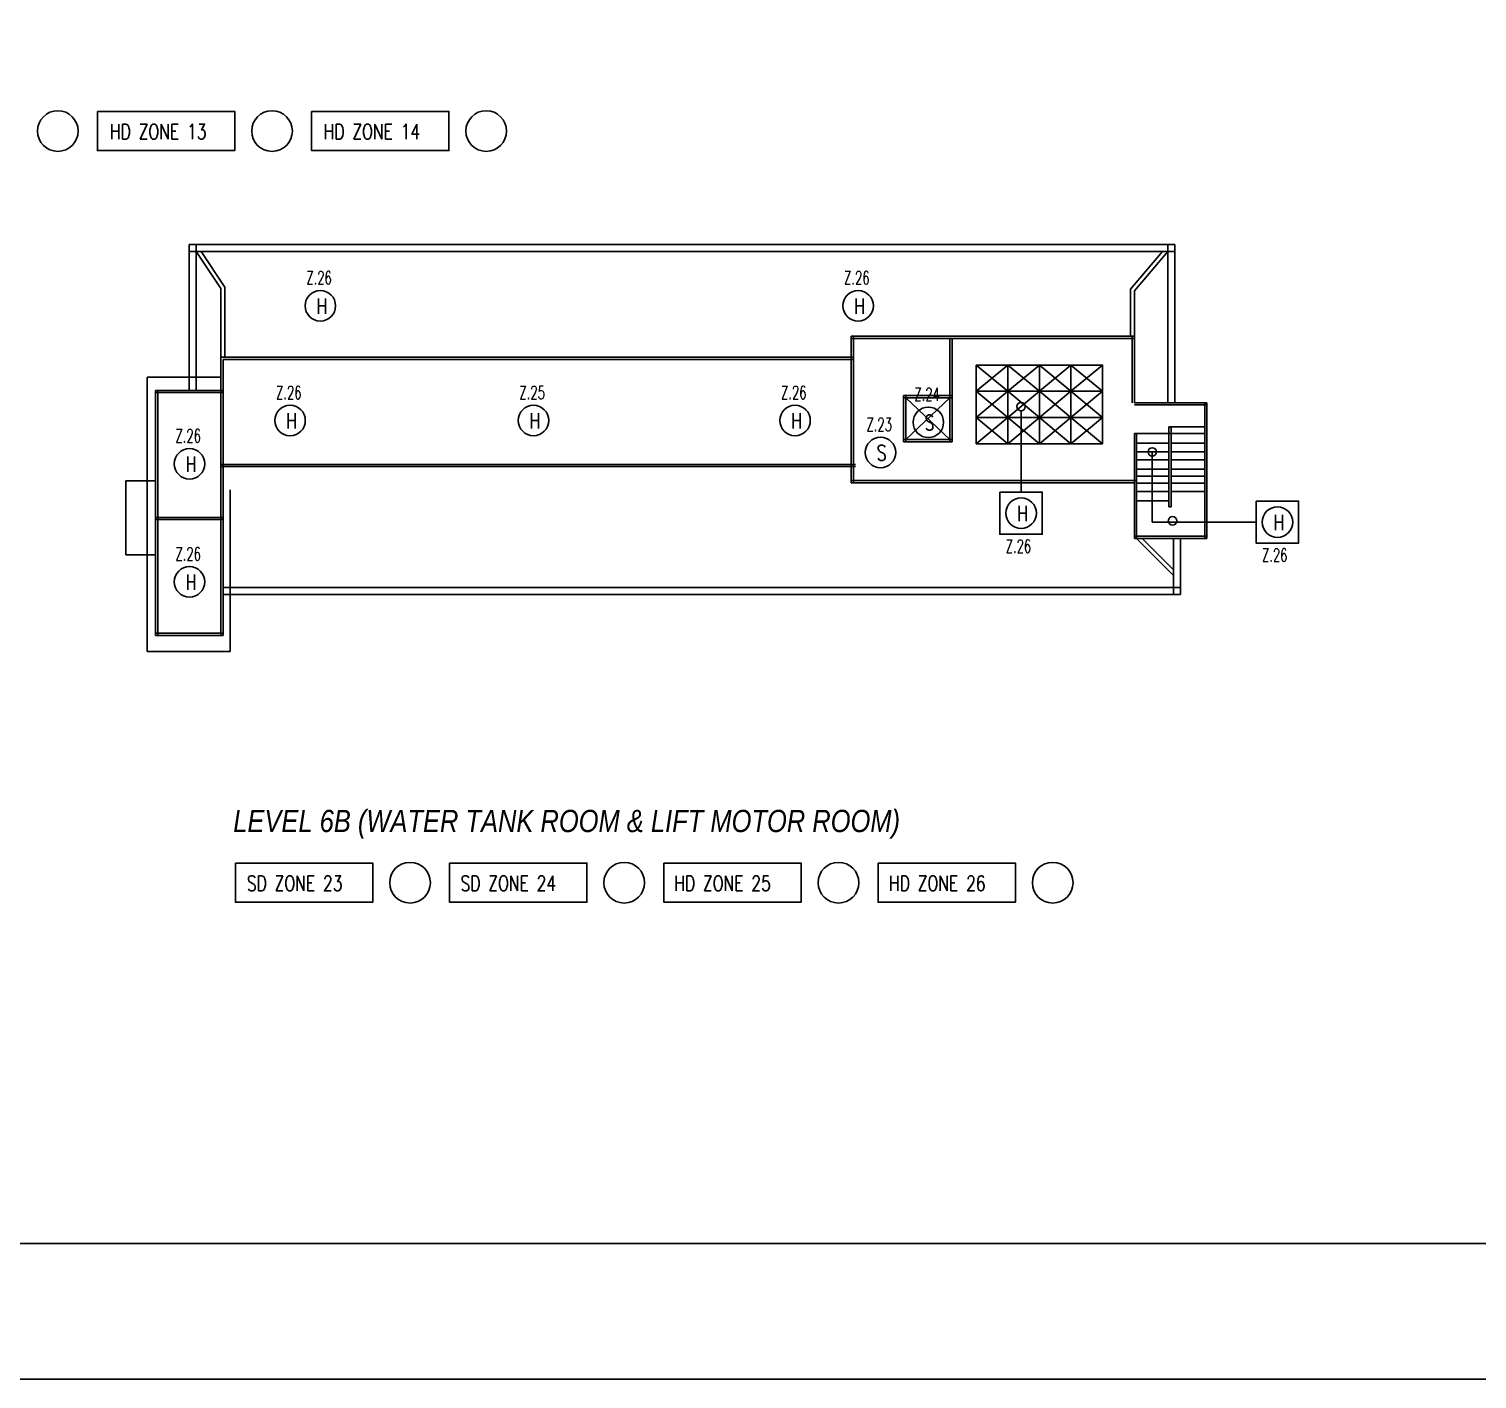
# Model space of a CAD drawing. Extents: x -3977 to 6343, y -1567 to 1206.
# Drawn here: x -2640.8 to -2427.2, y -1491.3 to -1292.1 of the extents above; entities that cross this region are included whole.
import ezdxf

# ---------------------------------------------------------------- set-up
doc = ezdxf.new("R2010")
doc.units = 0
doc.layers.get('0').update_dxf_attribs({"linetype": 'CONTINUOUS'})
for name, color, linetype in [('BUILD', 8, 'CONTINUOUS'), ('MIMIC_SIZE', 7, 'CONTINUOUS'), ('TEXT', 8, 'CONTINUOUS')]:
    doc.layers.add(name, color=color, linetype=linetype)
doc.styles.add('ARIAL_NARROW_ITALIC', font='ARIALNI.TTF')
doc.styles.add('BADAI', font='romans.shx', dxfattribs={"width": 0.65})
doc.styles.add('PLOT02__REVB$0$NARROW', font='SIMPLEX', dxfattribs={"width": 0.75})

# ---------------------------------------------------------------- blocks, each defined once
blk = doc.blocks.new('D-433-1_MIMIC_SIZE_900_X_1')
at = {"layer": 'MIMIC_SIZE'}
for points in [[(3.62, 53.07), (868.62, 53.07), (868.62, 478.07), (3.62, 478.07)], [(23.62, 73.07), (848.62, 73.07), (848.62, 458.07), (23.62, 458.07)]]:
    blk.add_lwpolyline(points, close=True, dxfattribs=at)

msp = doc.modelspace()

# ---------------------------------------------------------------- linework, layer by layer
at = {"color": 7, "linetype": 'BYBLOCK'}
for points in [[(-2630.679, -1304.31), (-2610.429, -1304.31), (-2610.429, -1310.096), (-2630.679, -1310.096)], [(-2599.078, -1304.31), (-2578.828, -1304.31), (-2578.828, -1310.096), (-2599.078, -1310.096)], [(-2610.322, -1415.195), (-2590.073, -1415.195), (-2590.073, -1420.982), (-2610.322, -1420.982)], [(-2578.721, -1415.195), (-2558.472, -1415.195), (-2558.472, -1420.982), (-2578.721, -1420.982)], [(-2547.12, -1415.195), (-2526.87, -1415.195), (-2526.87, -1420.982), (-2547.12, -1420.982)], [(-2515.519, -1415.195), (-2495.269, -1415.195), (-2495.269, -1420.982), (-2515.519, -1420.982)]]:
    msp.add_lwpolyline(points, close=True, dxfattribs=at)
at = {"color": 1}
for points in [[(-2497.567, -1360.47), (-2491.303, -1360.47), (-2491.303, -1366.672), (-2497.567, -1366.672)], [(-2459.759, -1361.792), (-2453.495, -1361.792), (-2453.495, -1367.994), (-2459.759, -1367.994)]]:
    msp.add_lwpolyline(points, close=True, dxfattribs=at)
at = {"color": 1, "linetype": 'BYBLOCK'}
for centre, radius in [((-2636.525, -1307.203), 3), ((-2604.924, -1307.203), 3), ((-2573.323, -1307.203), 3), ((-2597.793, -1332.981), 2.25), ((-2518.468, -1332.981), 2.25), ((-2602.262, -1349.903), 2.25), ((-2566.357, -1349.903), 2.25), ((-2527.769, -1349.903), 2.25), ((-2494.435, -1347.857), 0.63), ((-2508.106, -1350.173), 2.25), ((-2617.095, -1356.292), 2.25), ((-2515.162, -1354.622), 2.25), ((-2475.071, -1354.543), 0.63), ((-2494.424, -1363.57, 2486.804), 2.25), ((-2456.616, -1364.892, 2486.804), 2.25), ((-2472.077, -1364.704), 0.63), ((-2617.095, -1373.71), 2.25), ((-2584.567, -1418.088), 3), ((-2552.966, -1418.088), 3), ((-2521.365, -1418.088), 3), ((-2489.764, -1418.088), 3)]:
    msp.add_circle(centre, radius, dxfattribs=at)
at = {"layer": 'MIMIC_SIZE', "color": 0, "linetype": 'BYBLOCK'}
for p, q in [((-2617.126, -1345.466), (-2617.126, -1323.92)), ((-2617.126, -1323.92), (-2471.77, -1323.92)), ((-2616.092, -1345.466), (-2616.092, -1323.92)), ((-2472.803, -1323.92), (-2472.803, -1347.288)), ((-2471.77, -1323.92), (-2471.77, -1347.288)), ((-2617.126, -1324.954), (-2471.77, -1324.954)), ((-2612.474, -1330.421), (-2616.092, -1324.954)), ((-2611.884, -1330.243), (-2615.384, -1324.954)), ((-2478.298, -1330.547), (-2473.576, -1324.954)), ((-2477.707, -1330.763), (-2472.803, -1324.954)), ((-2612.474, -1340.572), (-2612.474, -1330.421)), ((-2611.884, -1340.572), (-2611.884, -1330.243)), ((-2478.298, -1337.48), (-2478.298, -1330.547)), ((-2477.707, -1337.48), (-2477.707, -1330.763)), ((-2519.473, -1337.48), (-2519.473, -1359.076)), ((-2477.707, -1337.48), (-2519.473, -1337.48)), ((-2477.707, -1337.805), (-2519.473, -1337.805)), ((-2519.148, -1337.48), (-2519.148, -1359.076)), ((-2504.92, -1337.805), (-2504.92, -1353.045)), ((-2504.596, -1337.805), (-2504.596, -1353.045)), ((-2478.032, -1347.288), (-2478.032, -1337.48)), ((-2477.707, -1347.288), (-2477.707, -1337.48)), ((-2612.474, -1381.597), (-2612.474, -1340.572)), ((-2612.474, -1340.572), (-2519.148, -1340.572)), ((-2612.149, -1381.597), (-2612.149, -1340.897)), ((-2612.149, -1340.897), (-2519.148, -1340.897)), ((-2612.474, -1343.522), (-2623.356, -1343.522)), ((-2623.356, -1343.522), (-2623.356, -1383.993)), ((-2496.387, -1341.73), (-2501.044, -1345.594)), ((-2496.387, -1345.594), (-2501.044, -1341.73)), ((-2491.73, -1341.73), (-2496.387, -1345.594)), ((-2491.73, -1345.594), (-2496.387, -1341.73)), ((-2487.073, -1341.73), (-2491.73, -1345.594)), ((-2487.073, -1345.594), (-2491.73, -1341.73)), ((-2482.416, -1341.73), (-2487.073, -1345.594)), ((-2482.416, -1345.594), (-2487.073, -1341.73)), ((-2622.102, -1345.466), (-2622.102, -1381.597)), ((-2612.149, -1345.466), (-2622.102, -1345.466)), ((-2621.777, -1345.466), (-2621.777, -1381.597)), ((-2496.387, -1345.594), (-2501.044, -1349.458)), ((-2496.387, -1349.458), (-2501.044, -1345.594)), ((-2491.73, -1345.594), (-2496.387, -1349.458)), ((-2491.73, -1349.458), (-2496.387, -1345.594)), ((-2487.073, -1345.594), (-2491.73, -1349.458)), ((-2487.073, -1349.458), (-2491.73, -1345.594)), ((-2482.416, -1345.594), (-2487.073, -1349.458)), ((-2482.416, -1349.458), (-2487.073, -1345.594)), ((-2612.149, -1345.791), (-2622.102, -1345.791)), ((-2504.596, -1346.233), (-2511.763, -1346.233)), ((-2511.763, -1346.233), (-2511.763, -1353.045)), ((-2504.596, -1346.557), (-2511.763, -1346.557)), ((-2511.438, -1346.233), (-2511.438, -1353.045)), ((-2504.92, -1346.557), (-2511.438, -1352.721)), ((-2504.92, -1352.721), (-2511.438, -1346.557)), ((-2467.004, -1347.288), (-2477.707, -1347.288)), ((-2467.004, -1347.613), (-2477.707, -1347.613)), ((-2467.329, -1367.294), (-2467.329, -1347.288)), ((-2467.004, -1367.294), (-2467.004, -1347.288)), ((-2496.387, -1349.458), (-2501.044, -1353.322)), ((-2496.387, -1353.322), (-2501.044, -1349.458)), ((-2491.73, -1349.458), (-2496.387, -1353.322)), ((-2491.73, -1353.322), (-2496.387, -1349.458)), ((-2487.073, -1349.458), (-2491.73, -1353.322)), ((-2487.073, -1353.322), (-2491.73, -1349.458)), ((-2482.416, -1349.458), (-2487.073, -1353.322)), ((-2482.416, -1353.322), (-2487.073, -1349.458)), ((-2477.707, -1359.076), (-2477.707, -1351.822)), ((-2477.707, -1351.822), (-2467.329, -1351.822)), ((-2477.383, -1351.822), (-2477.383, -1367.294)), ((-2472.612, -1350.813), (-2472.612, -1362.639)), ((-2472.612, -1350.813), (-2467.329, -1350.813)), ((-2472.287, -1350.813), (-2472.287, -1362.639)), ((-2504.596, -1352.721), (-2511.763, -1352.721)), ((-2504.596, -1353.045), (-2511.763, -1353.045)), ((-2477.383, -1353.244), (-2472.612, -1353.244)), ((-2472.287, -1353.244), (-2467.329, -1353.244)), ((-2612.474, -1356.372), (-2518.874, -1356.372)), ((-2477.383, -1354.543), (-2472.612, -1354.543)), ((-2477.383, -1355.691), (-2472.612, -1355.691)), ((-2472.287, -1354.543), (-2467.329, -1354.543)), ((-2472.287, -1355.691), (-2467.329, -1355.691)), ((-2612.474, -1356.697), (-2518.874, -1356.697)), ((-2477.383, -1357.058), (-2472.612, -1357.058)), ((-2477.383, -1358.121), (-2472.612, -1358.121)), ((-2472.287, -1357.058), (-2467.329, -1357.058)), ((-2472.287, -1358.121), (-2467.329, -1358.121)), ((-2626.471, -1369.71), (-2626.471, -1358.827)), ((-2626.471, -1358.827), (-2622.102, -1358.827)), ((-2611.081, -1383.993), (-2611.081, -1360.151)), ((-2519.473, -1358.752), (-2477.383, -1358.752)), ((-2519.473, -1359.076), (-2477.707, -1359.076)), ((-2477.707, -1359.076), (-2477.707, -1367.294)), ((-2477.383, -1359.172), (-2472.612, -1359.172)), ((-2477.383, -1360.353), (-2472.612, -1360.353)), ((-2472.287, -1359.172), (-2467.329, -1359.172)), ((-2472.287, -1360.353), (-2467.329, -1360.353)), ((-2477.383, -1361.737), (-2472.612, -1361.737)), ((-2472.612, -1362.639), (-2472.287, -1362.639)), ((-2622.102, -1364.194), (-2612.149, -1364.194)), ((-2622.102, -1364.519), (-2612.149, -1364.519)), ((-2477.707, -1366.969), (-2467.004, -1366.969)), ((-2477.707, -1367.294), (-2467.004, -1367.294)), ((-2477.383, -1367.294), (-2471.959, -1372.767)), ((-2476.551, -1367.294), (-2471.959, -1371.928)), ((-2471.959, -1375.559), (-2471.959, -1367.294)), ((-2470.925, -1375.559), (-2470.925, -1367.294)), ((-2622.102, -1369.71), (-2626.471, -1369.71)), ((-2612.149, -1374.525), (-2470.925, -1374.525)), ((-2612.149, -1375.559), (-2470.925, -1375.559)), ((-2622.102, -1381.272), (-2612.149, -1381.272)), ((-2622.102, -1381.597), (-2612.149, -1381.597)), ((-2623.356, -1383.993), (-2611.081, -1383.993))]:
    msp.add_line(p, q, dxfattribs=at)
at = {"layer": 'MIMIC_SIZE', "color": 1}
for p, q in [((-2494.435, -1348.487), (-2494.435, -1360.47)), ((-2475.071, -1354.543), (-2475.071, -1364.893)), ((-2475.071, -1364.893), (-2459.759, -1364.893))]:
    msp.add_line(p, q, dxfattribs=at)
at = {"layer": 'MIMIC_SIZE', "color": 0, "linetype": 'BYBLOCK'}
for points in [[(-2501.044, -1341.73), (-2496.387, -1341.73), (-2496.387, -1345.594), (-2501.044, -1345.594)], [(-2496.387, -1341.73), (-2491.73, -1341.73), (-2491.73, -1345.594), (-2496.387, -1345.594)], [(-2491.73, -1341.73), (-2487.073, -1341.73), (-2487.073, -1345.594), (-2491.73, -1345.594)], [(-2487.073, -1341.73), (-2482.416, -1341.73), (-2482.416, -1345.594), (-2487.073, -1345.594)], [(-2501.044, -1345.594), (-2496.387, -1345.594), (-2496.387, -1349.458), (-2501.044, -1349.458)], [(-2496.387, -1345.594), (-2491.73, -1345.594), (-2491.73, -1349.458), (-2496.387, -1349.458)], [(-2491.73, -1345.594), (-2487.073, -1345.594), (-2487.073, -1349.458), (-2491.73, -1349.458)], [(-2487.073, -1345.594), (-2482.416, -1345.594), (-2482.416, -1349.458), (-2487.073, -1349.458)], [(-2501.044, -1349.458), (-2496.387, -1349.458), (-2496.387, -1353.322), (-2501.044, -1353.322)], [(-2496.387, -1349.458), (-2491.73, -1349.458), (-2491.73, -1353.322), (-2496.387, -1353.322)], [(-2491.73, -1349.458), (-2487.073, -1349.458), (-2487.073, -1353.322), (-2491.73, -1353.322)], [(-2487.073, -1349.458), (-2482.416, -1349.458), (-2482.416, -1353.322), (-2487.073, -1353.322)]]:
    msp.add_lwpolyline(points, close=True, dxfattribs=at)

# ---------------------------------------------------------------- block references
at = {"layer": 'MIMIC_SIZE', "color": 1}
msp.add_blockref('D-433-1_MIMIC_SIZE_900_X_1', (-3271.863, -1544.381), dxfattribs=at)

# ---------------------------------------------------------------- texts
at = {"color": 7, "style": 'PLOT02__REVB$0$NARROW', "width": 0.75}
for s, p in [('HD ZONE 13', (-2628.83, -1308.411)), ('HD ZONE 14', (-2597.308, -1308.411)), ('SD ZONE 23', (-2608.633, -1419.297)), ('SD ZONE 24', (-2577.112, -1419.297)), ('HD ZONE 25', (-2545.591, -1419.297)), ('HD ZONE 26', (-2513.91, -1419.297))]:
    msp.add_text(s, height=2.2387, dxfattribs=at).set_placement(p)
at = {"color": 1, "linetype": 'BYBLOCK', "style": 'PLOT02__REVB$0$NARROW', "width": 0.75}
for s, p in [('H', (-2598.352, -1334.15, 7592.521)), ('H', (-2519.027, -1334.15, 7592.521)), ('H', (-2602.82, -1351.073, 7592.521)), ('H', (-2566.915, -1351.073, 7592.521)), ('H', (-2528.327, -1351.073, 7592.521)), ('S', (-2508.665, -1351.343, 7592.521)), ('S', (-2515.721, -1355.792, 7592.521)), ('H', (-2617.654, -1357.462, 7592.521)), ('H', (-2494.983, -1364.74, 10079.325)), ('H', (-2457.174, -1366.062, 10079.325)), ('H', (-2617.654, -1374.88, 7592.521))]:
    msp.add_text(s, height=2.255, dxfattribs=at).set_placement(p)
at = {"layer": 'BUILD', "color": 0, "linetype": 'BYBLOCK', "style": 'ARIAL_NARROW_ITALIC'}
msp.add_text('LEVEL 6B (WATER TANK ROOM & LIFT MOTOR ROOM)', height=3.28125, dxfattribs=at).set_placement((-2610.64, -1410.62))
at = {"layer": 'TEXT', "color": 1, "style": 'BADAI', "width": 0.65}
for s, p in [('Z.26', (-2599.855, -1329.813, -2486.804)), ('Z.26', (-2520.53, -1329.813, -2486.804)), ('Z.26', (-2604.324, -1346.736, -2486.804)), ('Z.25', (-2568.419, -1346.736, -2486.804)), ('Z.26', (-2529.831, -1346.736, -2486.804)), ('Z.24', (-2510.168, -1347.006, -2486.804)), ('Z.23', (-2517.224, -1351.454, -2486.804)), ('Z.26', (-2619.157, -1353.124, -2486.804)), ('Z.26', (-2619.157, -1370.542, -2486.804)), ('Z.26', (-2496.692, -1369.403, -2486.804)), ('Z.26', (-2458.884, -1370.725, -2486.804))]:
    msp.add_text(s, height=1.9203, dxfattribs=at).set_placement(p)

doc.saveas('drawing.dxf')
